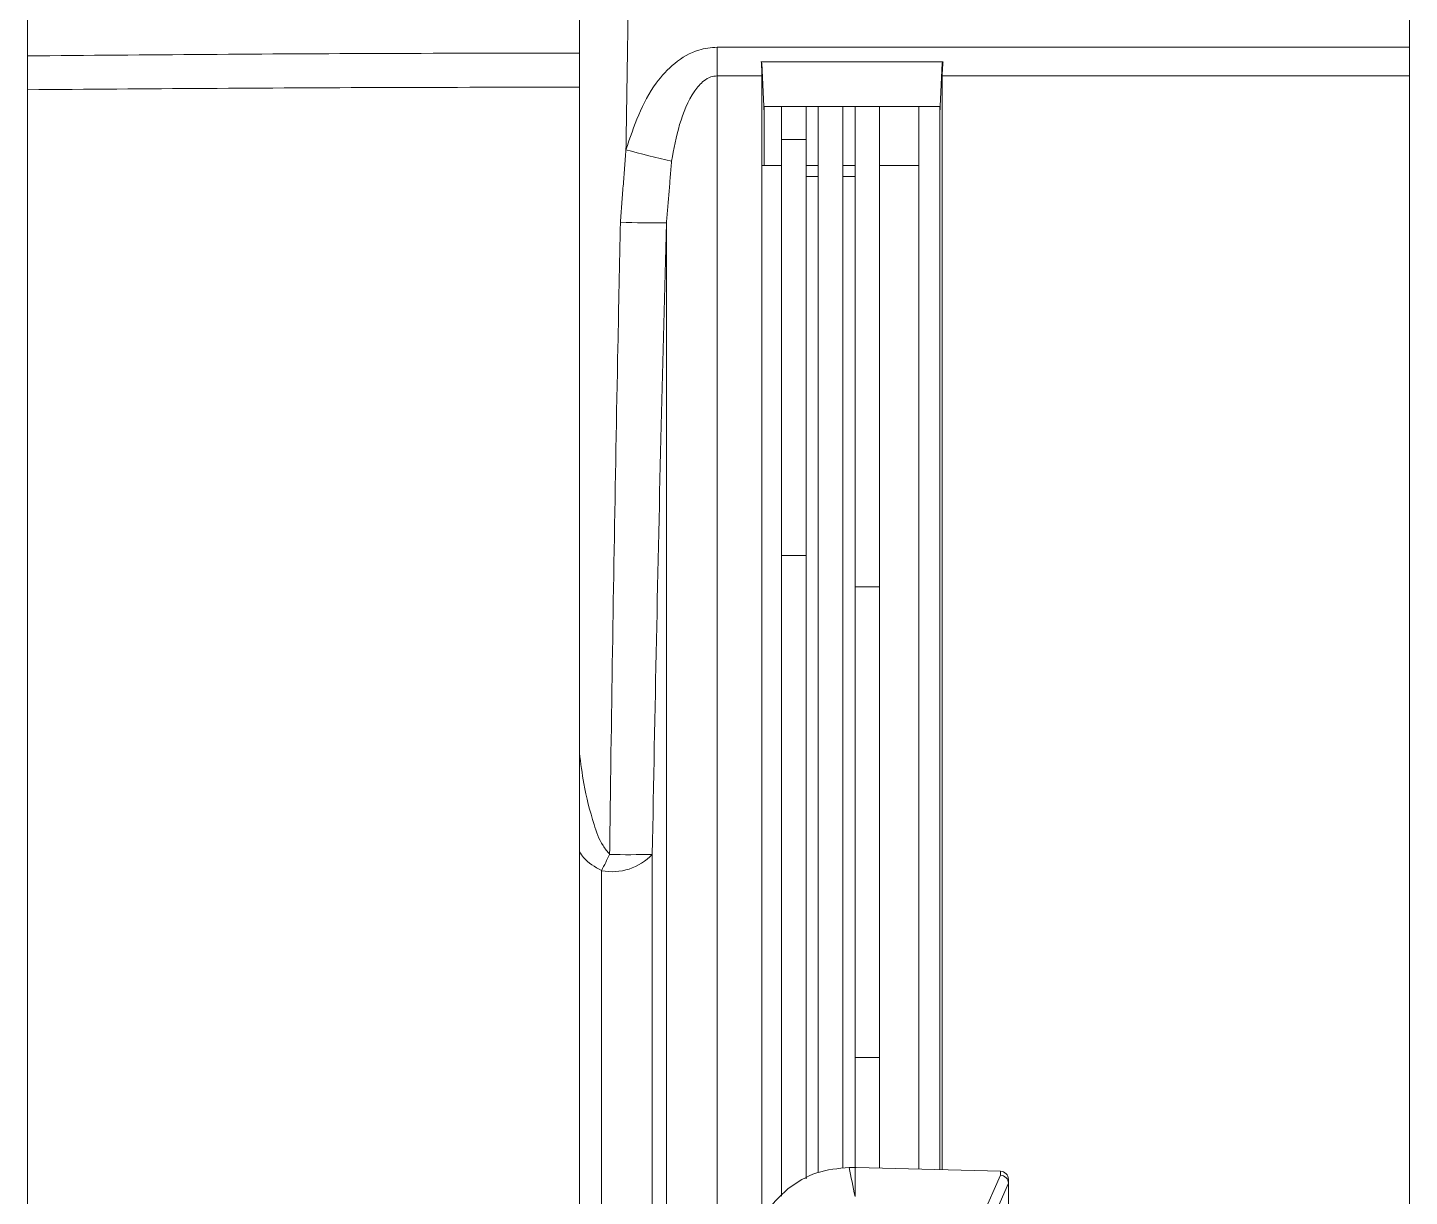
# Model space of a CAD drawing. Extents: x 11 to 120, y 2 to 94.
# Drawn here: x 20.089 to 21.779, y 41.099 to 42.528 of the extents above; entities that cross this region are included whole.
import ezdxf

# ---------------------------------------------------------------- set-up
doc = ezdxf.new("R2010")
doc.units = 0
doc.header["$MEASUREMENT"] = 0
doc.linetypes.add('SLD-Solid', pattern=[0])
doc.layers.add('OBJECT', color=7, linetype='CONTINUOUS')

msp = doc.modelspace()

# ---------------------------------------------------------------- linework, layer by layer
at = {"layer": 'OBJECT', "color": 7, "linetype": 'SLD-Solid', "lineweight": 15}
for p, q in [((20.0888, 48.6893), (20.0888, 39.7167)), ((21.7788, 42.7137), (21.7788, 42.5039)), ((20.9321, 42.5039), (20.9321, 42.4688)), ((20.9321, 42.5039), (21.7788, 42.5039)), ((21.7788, 42.5039), (21.7788, 42.4688)), ((20.7638, 42.4966), (20.7638, 42.4549)), ((20.986, 42.4861), (21.2084, 42.4861)), ((20.987, 42.4843), (20.986, 42.4861)), ((21.2084, 42.4861), (21.2075, 42.4843)), ((20.987, 42.4688), (20.9321, 42.4688)), ((20.9321, 42.4688), (20.9321, 40.8001)), ((20.987, 42.4843), (20.9897, 42.4226)), ((20.987, 42.4688), (20.987, 42.4843)), ((20.987, 42.4843), (20.987, 42.4843)), ((20.987, 42.4688), (20.987, 42.3593)), ((21.2047, 42.4226), (21.2075, 42.4843)), ((21.2075, 42.4843), (21.2075, 42.4843)), ((21.2075, 42.4688), (21.2075, 42.4843)), ((21.2075, 42.4688), (21.2075, 41.1316)), ((21.7788, 42.4688), (21.2075, 42.4688)), ((21.7788, 42.4688), (21.7788, 40.5293)), ((20.7638, 40.9073), (20.7638, 42.4549)), ((21.2047, 42.4314), (20.9897, 42.4314)), ((20.9897, 42.4226), (20.9897, 42.4314)), ((20.9897, 42.4226), (20.9897, 42.3593)), ((21.011, 42.4314), (21.011, 42.3593)), ((21.041, 42.3593), (21.041, 42.4314)), ((21.0559, 42.3593), (21.0559, 42.4314)), ((21.0859, 42.3593), (21.0859, 42.4314)), ((21.1008, 42.3593), (21.1008, 42.4314)), ((21.1308, 42.3593), (21.1308, 42.4314)), ((21.1788, 42.3593), (21.1788, 42.4314)), ((21.2047, 42.4314), (21.2047, 42.4226)), ((21.2047, 42.4226), (21.2047, 41.885)), ((21.041, 42.3908), (21.011, 42.3908)), ((20.987, 42.3593), (21.011, 42.3593)), ((20.987, 41.066), (20.987, 42.3593)), ((21.011, 41.0993), (21.011, 42.3593)), ((21.041, 42.3593), (21.0559, 42.3593)), ((21.041, 42.3457), (21.041, 42.3593)), ((21.0559, 42.3593), (21.0559, 42.3457)), ((21.0859, 42.3593), (21.1008, 42.3593)), ((21.0859, 42.3457), (21.0859, 42.3593)), ((21.1008, 42.3593), (21.1008, 42.3457)), ((21.1788, 42.3593), (21.1308, 42.3593)), ((21.1308, 42.3593), (21.1308, 41.1336)), ((21.1788, 42.3593), (21.1788, 41.1323)), ((21.0559, 42.3457), (21.041, 42.3457)), ((21.041, 42.3457), (21.041, 41.1205)), ((21.0559, 42.3457), (21.0559, 41.128)), ((21.1008, 42.3457), (21.0859, 42.3457)), ((21.0859, 42.3457), (21.0859, 41.1332)), ((21.1008, 42.3457), (21.1008, 41.1343)), ((20.8702, 40.5293), (20.8702, 42.2891)), ((21.041, 41.8825), (21.011, 41.8825)), ((21.2047, 41.885), (21.2047, 41.8854)), ((21.2047, 41.1316), (21.2047, 41.8854)), ((21.2047, 41.885), (21.2047, 41.885)), ((21.1308, 41.8442), (21.1008, 41.8442)), ((20.8528, 41.517), (20.8528, 40.5293)), ((20.7909, 40.5293), (20.7909, 41.4971)), ((21.1308, 41.2686), (21.1008, 41.2686)), ((21.0992, 41.1343), (21.094, 41.1343)), ((21.1008, 41.0989), (21.1008, 41.1343)), ((21.2785, 41.1297), (21.1023, 41.1343)), ((21.2788, 41.1248), (21.2572, 41.0758)), ((21.2788, 41.1297), (21.2788, 41.1248)), ((21.2883, 41.1149), (21.2883, 41.1197)), ((21.2667, 41.0659), (21.2883, 41.1149)), ((21.2883, 41.1149), (21.2883, 41.1149)), ((21.2883, 40.9999), (21.2883, 41.1149))]:
    msp.add_line(p, q, dxfattribs=at)
for centre, radius, start, end in [((21.2828, 44.0968), 1.7795, 254.9448, 256.7964), ((20.8518, 43.2244), 0.9354, 267.6694, 271.125), ((20.8036, 41.5635), 0.0677, 259.1406, 316.5666), ((20.438, 41.6819), 0.3983, 332.3501, 335.5351), ((20.8258, 42.379), 0.8624, 268.3241, 271.7919), ((21.094, 41.0143), 0.12, 90, 90.1914), ((21.0992, 41.0143), 0.12, 89.2499, 90), ((21.0992, 41.0143), 0.12, 88.5, 89.2499), ((21.2783, 41.1197), 0.01, 87, 88.5), ((21.2783, 41.1197), 0.01, 0, 87)]:
    msp.add_arc(centre, radius, start, end, dxfattribs=at)
for centre, major_axis, ratio, start_param, end_param in [((20.9688, 42.5049), (-0.0113, 0.0619), 0.229753, 4.047964, 4.362323), ((21.2256, 42.5049), (0.0113, 0.0619), 0.229686, 1.920835, 2.235195), ((23.1633, 41.6277), (0, 2.3412), 0.904333, 1.783132, 1.798644), ((21.2783, 41.1149), (0.00979, -0.00206), 0.992047, 0.21202, 1.724102)]:
    msp.add_ellipse(centre, major_axis=major_axis, ratio=ratio, start_param=start_param, end_param=end_param, dxfattribs=at)
for points in [[(20.8258, 42.7137), (20.8206, 42.3784)], [(20.987, 42.4843), (20.987, 42.4688)], [(21.2075, 42.4688), (21.2075, 42.4843)], [(20.8138, 42.2897), (20.8206, 42.3784)], [(20.8764, 42.3644), (20.8702, 42.2891)]]:
    msp.add_open_spline(points, degree=1, dxfattribs=at)
for points, knots in [([(20.7638, 42.4966), (20.7638, 42.5279), (20.7638, 42.5838), (20.7638, 42.6397), (20.7638, 42.6643)], [0, 0, 0, 0, 0.56, 1, 1, 1, 1]), ([(20.8206, 42.3784), (20.8304, 42.4072), (20.8437, 42.4467), (20.8795, 42.4851), (20.9057, 42.5013), (20.9245, 42.5031), (20.9321, 42.5039)], [0, 0, 0, 0, 0.50075, 0.686143, 0.873077, 1, 1, 1, 1]), ([(20.0888, 42.4932), (20.2343, 42.4944), (20.4593, 42.4963), (20.6843, 42.4965), (20.7638, 42.4966)], [0, 0, 0, 0, 0.646537, 1, 1, 1, 1]), ([(20.9321, 42.4688), (20.9295, 42.4685), (20.9236, 42.4678), (20.9137, 42.4616), (20.8981, 42.4432), (20.8848, 42.4091), (20.8792, 42.3794), (20.8764, 42.3644)], [0, 0, 0, 0, 0.061062, 0.137018, 0.266871, 0.630194, 1, 1, 1, 1]), ([(20.7638, 42.4549), (20.6843, 42.4548), (20.4593, 42.4547), (20.2343, 42.4529), (20.0888, 42.4518)], [0, 0, 0, 0, 0.353318, 1, 1, 1, 1]), ([(20.8006, 41.517), (20.8012, 41.5583), (20.8039, 41.7649), (20.8083, 42.0225), (20.8128, 42.2387), (20.8138, 42.2897)], [0, 0, 0, 0, 0.160413, 0.802068, 1, 1, 1, 1]), ([(20.8702, 42.2891), (20.868, 42.2065), (20.8611, 41.9492), (20.8561, 41.6918), (20.8528, 41.517)], [0, 0, 0, 0, 0.321064, 1, 1, 1, 1]), ([(20.7638, 41.641), (20.7654, 41.6284), (20.7689, 41.5989), (20.7788, 41.5611), (20.789, 41.5313), (20.7978, 41.5204), (20.8006, 41.517)], [0, 0, 0, 0, 0.290992, 0.68416, 0.898052, 1, 1, 1, 1]), ([(20.7909, 41.4971), (20.7826, 41.5017), (20.7718, 41.5078), (20.7654, 41.5177), (20.7638, 41.52)], [0, 0, 0, 0, 0.762462, 1, 1, 1, 1]), ([(21.0936, 41.1343), (21.0801, 41.133), (21.0532, 41.1303), (21.0175, 41.1095), (20.9901, 41.0797), (20.9816, 41.0549), (20.9774, 41.0428)], [0, 0, 0, 0, 0.253584, 0.507165, 0.760847, 1, 1, 1, 1])]:
    msp.add_open_spline(points, degree=3, knots=knots, dxfattribs=at)

doc.saveas('drawing.dxf')
